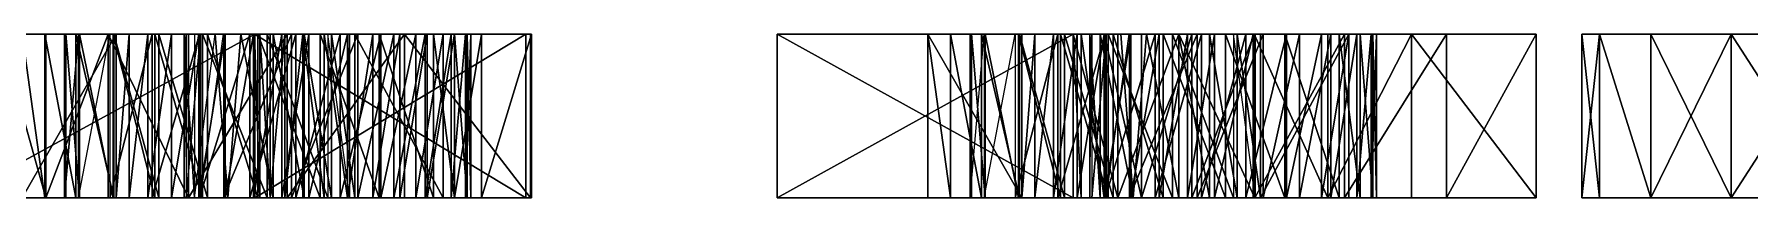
# Model space of a CAD drawing. Header units: millimetres. Extents: x -1 to 423, y -1690 to 1.
# Drawn here: x 359.1 to 367.77, y -914.23 to -913.4 of the extents above; entities that cross this region are included whole.
import ezdxf

# ---------------------------------------------------------------- set-up
doc = ezdxf.new("R2010")
doc.units = ezdxf.units.MM
doc.layers.add('IQ_BLACK_3D', color=250, linetype='Continuous')

# ---------------------------------------------------------------- blocks, each defined once
blk = doc.blocks.new('ELX_Professional_Logo_orizzontale - ELX_Professional_Logo -orizontal_dwg-8907-View 1')
at = {"layer": 'IQ_BLACK_3D', "lineweight": 18}
mesh = blk.add_polyface(dxfattribs=at)
corners = [(37.818, 11.242, 1.057), (37.278, 11.415, 1.057), (37.278, 11.415), (37.818, 11.242), (38.73, 10.587, 1.057), (38.298, 10.963, 1.057), (38.298, 10.963), (38.73, 10.587), (39.924, 11.829, 1.057), (39.924, 11.829), (39.19, 12.471, 1.057), (39.19, 12.471), (38.397, 12.906, 1.057), (38.397, 12.906), (37.553, 13.154), (37.553, 13.154, 1.057), (43.049, 11.194, 1.057), (43.049, 8.338), (43.049, 11.194), (43.052, 16.045, 1.057), (43.052, 12.945, 1.057), (43.052, 12.945), (43.052, 16.045), (41.124, 16.045, 1.057), (41.124, 16.045), (41.124, 8.228, 1.057), (41.124, 8.228)]
mesh.append_faces([[corners[k] for k in face] for face in [(4, 6, 7), (8, 7, 9), (16, 17, 18), (19, 21, 22), (23, 22, 24)]], dxfattribs={"vtx0": -1})
mesh.append_faces([[corners[k] for k in face] for face in [(0, 6, 5), (12, 14, 15), (24, 21, 26)]], dxfattribs={"vtx0": -1, "vtx1": -1})
mesh.append_faces([[corners[k] for k in face] for face in [(25, 16, 20), (18, 26, 21)]], dxfattribs={"vtx0": -1, "vtx1": -1, "vtx2": -1})
mesh.append_faces([[corners[k] for k in face] for face in [(0, 2, 3), (0, 3, 6), (10, 9, 11), (12, 11, 13), (12, 13, 14), (5, 8, 10), (1, 12, 15), (0, 10, 12), (13, 3, 2), (9, 6, 3)]], dxfattribs={"vtx0": -1, "vtx2": -1})
mesh.append_faces([[corners[k] for k in face] for face in [(25, 23, 26), (7, 6, 9)]], dxfattribs={"vtx1": -1})
mesh.append_faces([[corners[k] for k in face] for face in [(0, 1, 2), (4, 5, 6), (12, 10, 11), (1, 0, 12), (0, 5, 10), (20, 19, 25), (13, 11, 3), (14, 13, 2), (11, 9, 3)]], dxfattribs={"vtx1": -1, "vtx2": -1})
mesh.append_faces([[corners[k] for k in face] for face in [(8, 4, 7), (10, 8, 9), (19, 20, 21), (23, 19, 22), (23, 24, 26), (5, 4, 8), (19, 23, 25), (24, 22, 21)]], dxfattribs={"vtx2": -1})
mesh = blk.add_polyface(dxfattribs=at)
corners = [(55.019, 13.075, 1.057), (56.038, 13.185, 1.057), (56.038, 13.185), (55.019, 13.075), (54.087, 12.759, 1.057), (54.087, 12.759), (53.267, 12.261, 1.057), (53.267, 12.261), (57.051, 13.075, 1.057), (57.051, 13.075), (56.038, 11.435), (56.038, 11.435, 1.057), (55.449, 11.369, 1.057), (55.449, 11.369), (54.916, 11.182, 1.057), (54.916, 11.182), (56.622, 11.369, 1.057), (56.622, 11.369), (57.153, 11.182, 1.057), (57.153, 11.182), (57.618, 10.886, 1.057), (54.068, 10.496, 1.057), (54.452, 10.886, 1.057), (52.585, 11.603, 1.057), (54.452, 10.886), (54.068, 10.496), (52.585, 11.603)]
mesh.append_faces([[corners[k] for k in face] for face in [(2, 8, 9), (10, 12, 13), (17, 9, 19), (2, 13, 3), (10, 2, 17), (15, 3, 13), (24, 5, 15)]], dxfattribs={"vtx0": -1, "vtx1": -1})
mesh.append_faces([[corners[k] for k in face] for face in [(0, 2, 3), (4, 3, 5), (6, 5, 7), (12, 15, 13), (16, 10, 17), (18, 17, 19), (8, 16, 18), (21, 6, 23), (22, 4, 6), (12, 1, 0), (1, 11, 16), (4, 14, 12), (17, 2, 9), (2, 10, 13), (15, 5, 3), (7, 24, 25)]], dxfattribs={"vtx0": -1, "vtx2": -1})
mesh.append_faces([[corners[k] for k in face] for face in [(4, 0, 3), (6, 4, 5), (12, 14, 15), (18, 16, 17), (20, 18, 19), (8, 1, 16), (21, 22, 6), (22, 14, 4), (12, 11, 1), (0, 4, 12), (7, 5, 24), (26, 7, 25)]], dxfattribs={"vtx1": -1, "vtx2": -1})
mesh.append_faces([[corners[k] for k in face] for face in [(0, 1, 2), (2, 1, 8), (10, 11, 12), (16, 11, 10)]], dxfattribs={"vtx2": -1})
mesh = blk.add_polyface(dxfattribs=at)
corners = [(50.521, 11.274), (50.521, 11.274, 1.057), (49.98, 11.224, 1.057), (49.98, 11.224), (49.505, 11.077), (51.325, 11.194, 1.057), (51.325, 11.194), (51.325, 13.057, 1.057), (51.325, 13.057), (50.747, 13.105, 1.057), (50.747, 13.105), (50.089, 13.043, 1.057), (50.089, 13.043), (49.509, 12.865, 1.057), (49.509, 12.865), (49.018, 12.581), (49.018, 12.581, 1.057), (48.624, 12.203, 1.057), (53.267, 12.261, 1.057), (53.267, 12.261), (52.585, 11.603), (52.585, 11.603, 1.057), (52.066, 10.808, 1.057), (49.505, 11.077, 1.057), (48.337, 11.74, 1.057), (49.102, 10.84, 1.057), (48.624, 12.203), (48.337, 11.74), (49.102, 10.84)]
mesh.append_faces([[corners[k] for k in face] for face in [(5, 0, 6), (7, 6, 8), (9, 8, 10)]], dxfattribs={"vtx0": -1})
mesh.append_faces([[corners[k] for k in face] for face in [(0, 2, 3), (13, 15, 16), (18, 20, 21), (16, 2, 13), (24, 23, 17), (14, 3, 15), (26, 4, 27)]], dxfattribs={"vtx0": -1, "vtx1": -1})
mesh.append_faces([[corners[k] for k in face] for face in [(11, 1, 7), (8, 0, 12)]], dxfattribs={"vtx0": -1, "vtx1": -1, "vtx2": -1})
mesh.append_faces([[corners[k] for k in face] for face in [(2, 4, 3), (11, 10, 12), (13, 12, 14), (13, 14, 15), (18, 19, 20), (16, 23, 2), (24, 25, 23), (11, 2, 1), (12, 0, 3)]], dxfattribs={"vtx0": -1, "vtx2": -1})
mesh.append_faces([[corners[k] for k in face] for face in [(9, 11, 7), (10, 8, 12)]], dxfattribs={"vtx1": -1})
mesh.append_faces([[corners[k] for k in face] for face in [(13, 11, 12), (17, 16, 15), (22, 21, 20), (11, 13, 2), (16, 17, 23), (14, 12, 3), (26, 15, 4), (4, 28, 27), (3, 4, 15)]], dxfattribs={"vtx1": -1, "vtx2": -1})
mesh.append_faces([[corners[k] for k in face] for face in [(0, 1, 2), (5, 1, 0), (7, 5, 6), (9, 7, 8), (11, 9, 10), (1, 5, 7), (8, 6, 0)]], dxfattribs={"vtx2": -1})
mesh = blk.add_polyface(dxfattribs=at)
corners = [(44.515, 6.666, 1.057), (44.839, 6.659, 1.057), (44.839, 6.659), (44.515, 6.666), (44.164, 6.735, 1.057), (44.341, 6.692, 1.057), (44.341, 6.692), (44.164, 6.735), (43.988, 6.799, 1.057), (43.988, 6.799), (43.815, 6.886, 1.057), (43.815, 6.886), (43.651, 6.998, 1.057), (43.651, 6.998), (43.363, 7.307), (43.363, 7.307, 1.057), (43.499, 7.138, 1.057), (43.499, 7.138), (43.085, 8.022), (43.152, 7.747, 1.057), (43.152, 7.747), (43.246, 7.51, 1.057), (43.246, 7.51), (46.425, 4.848, 1.057), (46.425, 12.945), (46.425, 4.848), (48.337, 9.105, 1.057), (48.337, 4.848, 1.057), (48.337, 4.848), (48.337, 9.105), (43.26, 5.043, 1.057), (44.018, 4.885, 1.057), (42.106, 5.707, 1.057), (42.624, 5.319, 1.057), (44.018, 4.885), (42.624, 5.319), (42.106, 5.707), (43.26, 5.043)]
mesh.append_faces([[corners[k] for k in face] for face in [(23, 24, 25), (26, 28, 29)]], dxfattribs={"vtx0": -1})
mesh.append_faces([[corners[k] for k in face] for face in [(14, 16, 17), (17, 12, 13), (18, 19, 20), (10, 30, 8)]], dxfattribs={"vtx0": -1, "vtx1": -1})
mesh.append_faces([[corners[k] for k in face] for face in [(0, 2, 3), (4, 6, 7), (8, 7, 9), (5, 3, 6), (10, 9, 11), (12, 11, 13), (14, 15, 16), (17, 16, 12), (19, 22, 20), (21, 14, 22), (32, 12, 16), (33, 10, 12), (30, 4, 8), (35, 13, 11), (36, 17, 13)]], dxfattribs={"vtx0": -1, "vtx2": -1})
mesh.append_faces([[corners[k] for k in face] for face in [(0, 1, 2), (4, 5, 6), (8, 4, 7), (5, 0, 3), (10, 8, 9), (12, 10, 11), (19, 21, 22), (21, 15, 14), (5, 4, 30), (0, 5, 31), (6, 3, 34), (7, 6, 34), (11, 9, 37), (9, 7, 37)]], dxfattribs={"vtx1": -1, "vtx2": -1})
mesh.append_faces([[corners[k] for k in face] for face in [(26, 27, 28), (23, 27, 26), (29, 28, 25)]], dxfattribs={"vtx2": -1})
mesh = blk.add_polyface(dxfattribs=at)
corners = [(44.803, 11.194, 1.057), (43.049, 11.194, 1.057), (43.049, 11.194), (44.803, 11.194), (44.803, 12.945, 1.057), (44.803, 12.945), (43.052, 12.945, 1.057), (43.052, 12.945), (43.085, 8.022), (43.085, 8.022, 1.057), (43.152, 7.747, 1.057), (48.337, 12.945, 1.057), (48.337, 11.74, 1.057), (48.337, 11.74), (48.337, 12.945), (46.425, 12.945, 1.057), (46.425, 12.945), (46.425, 4.848, 1.057), (48.388, 9.645, 1.057), (48.337, 9.105, 1.057), (48.337, 9.105), (48.388, 9.645), (48.537, 10.118, 1.057), (48.537, 10.118), (48.777, 10.519, 1.057), (48.777, 10.519), (48.624, 12.203, 1.057), (48.624, 12.203), (49.018, 12.581), (49.102, 10.84, 1.057), (49.102, 10.84), (46.425, 4.848)]
mesh.append_faces([[corners[k] for k in face] for face in [(0, 2, 3), (4, 3, 5), (6, 5, 7), (11, 13, 14), (15, 14, 16)]], dxfattribs={"vtx0": -1})
mesh.append_faces([[corners[k] for k in face] for face in [(13, 26, 27), (17, 19, 15), (20, 16, 21)]], dxfattribs={"vtx0": -1, "vtx1": -1})
mesh.append_faces([[corners[k] for k in face] for face in [(22, 12, 15), (16, 13, 23)]], dxfattribs={"vtx0": -1, "vtx1": -1, "vtx2": -1})
mesh.append_faces([[corners[k] for k in face] for face in [(8, 9, 10), (18, 20, 21), (22, 21, 23), (24, 23, 25), (26, 28, 27), (15, 19, 18), (15, 18, 22), (7, 3, 2), (16, 23, 21), (20, 31, 16)]], dxfattribs={"vtx0": -1, "vtx2": -1})
mesh.append_faces([[corners[k] for k in face] for face in [(0, 4, 1), (11, 15, 12)]], dxfattribs={"vtx1": -1})
mesh.append_faces([[corners[k] for k in face] for face in [(22, 18, 21), (24, 22, 23), (4, 6, 1), (24, 29, 12), (22, 24, 12), (30, 25, 13), (25, 23, 13)]], dxfattribs={"vtx1": -1, "vtx2": -1})
mesh.append_faces([[corners[k] for k in face] for face in [(0, 1, 2), (4, 0, 3), (6, 4, 5), (11, 12, 13), (15, 11, 14), (17, 15, 16), (18, 19, 20), (13, 12, 26), (7, 5, 3), (16, 14, 13)]], dxfattribs={"vtx2": -1})
mesh = blk.add_polyface(dxfattribs=at)
corners = [(48.777, 10.519, 1.057), (48.777, 10.519), (49.102, 10.84), (49.102, 10.84, 1.057), (49.505, 11.077), (49.505, 11.077, 1.057), (49.98, 11.224, 1.057), (52.066, 10.808, 1.057), (52.585, 11.603), (52.066, 10.808), (51.62, 8.896), (51.62, 8.896, 1.057), (51.735, 9.898, 1.057), (51.735, 9.898), (51.735, 7.895, 1.057), (51.735, 7.895), (52.066, 6.985, 1.057), (52.066, 6.985), (52.585, 6.19, 1.057), (52.585, 6.19), (53.267, 5.532), (53.267, 5.532, 1.057), (54.068, 7.297, 1.057), (53.779, 7.768, 1.057), (53.596, 8.305, 1.057), (53.532, 8.896, 1.057), (53.779, 10.025, 1.057), (52.585, 11.603, 1.057), (53.596, 9.487, 1.057), (53.779, 10.025), (53.596, 9.487), (53.532, 8.896), (53.779, 7.768), (53.596, 8.305)]
mesh.append_faces([[corners[k] for k in face] for face in [(0, 2, 3), (4, 3, 2), (10, 12, 13), (13, 7, 9), (12, 28, 7), (26, 7, 28), (32, 17, 33), (10, 31, 15), (15, 33, 17)]], dxfattribs={"vtx0": -1, "vtx1": -1})
mesh.append_faces([[corners[k] for k in face] for face in [(0, 1, 2), (4, 5, 3), (7, 8, 9), (13, 12, 7), (16, 15, 17), (18, 17, 19), (18, 19, 20), (23, 16, 18), (14, 24, 25), (25, 12, 11), (25, 11, 14), (26, 27, 7), (12, 25, 28), (29, 9, 8), (30, 13, 9), (32, 19, 17), (15, 31, 33)]], dxfattribs={"vtx0": -1, "vtx2": -1})
mesh.append_faces([[corners[k] for k in face] for face in [(6, 5, 4), (14, 11, 15), (16, 14, 15), (18, 16, 17), (18, 21, 22), (23, 24, 16), (14, 16, 24), (29, 30, 9), (30, 31, 13), (10, 13, 31)]], dxfattribs={"vtx1": -1, "vtx2": -1})
mesh.append_faces([[corners[k] for k in face] for face in [(10, 11, 12), (11, 10, 15)]], dxfattribs={"vtx2": -1})
mesh = blk.add_polyface(dxfattribs=at)
corners = [(55.449, 6.423, 1.057), (56.038, 6.358, 1.057), (56.038, 6.358), (55.449, 6.423), (54.916, 6.611, 1.057), (54.916, 6.611), (54.452, 6.907, 1.057), (54.452, 6.907), (54.068, 7.297), (54.068, 7.297, 1.057), (53.779, 7.768, 1.057), (53.779, 7.768), (53.532, 8.896), (53.532, 8.896, 1.057), (53.596, 8.305, 1.057), (53.596, 8.305), (53.596, 9.487, 1.057), (53.596, 9.487), (53.779, 10.025, 1.057), (53.779, 10.025), (54.068, 10.496, 1.057), (54.068, 10.496), (54.452, 10.886), (54.452, 10.886, 1.057), (54.916, 11.182, 1.057), (54.916, 11.182), (57.153, 6.611, 1.057), (57.618, 6.907), (57.153, 6.611), (56.622, 6.423, 1.057), (56.622, 6.423), (54.087, 5.033, 1.057), (53.267, 5.532, 1.057), (52.585, 6.19, 1.057), (52.585, 11.603, 1.057), (52.585, 11.603), (52.585, 6.19), (55.019, 4.717), (53.267, 5.532)]
mesh.append_faces([[corners[k] for k in face] for face in [(6, 8, 9), (12, 14, 15), (20, 22, 23), (2, 29, 30)]], dxfattribs={"vtx0": -1, "vtx1": -1})
mesh.append_faces([[corners[k] for k in face] for face in [(0, 2, 3), (4, 3, 5), (6, 5, 7), (6, 7, 8), (10, 8, 11), (14, 11, 15), (16, 12, 17), (18, 17, 19), (20, 19, 21), (20, 21, 22), (24, 22, 25), (26, 27, 28), (29, 28, 30), (31, 4, 6), (32, 6, 9), (33, 9, 10), (35, 21, 19), (37, 5, 3), (8, 38, 36), (38, 7, 5)]], dxfattribs={"vtx0": -1, "vtx2": -1})
mesh.append_faces([[corners[k] for k in face] for face in [(4, 0, 3), (6, 4, 5), (10, 9, 8), (14, 10, 11), (18, 16, 17), (20, 18, 19), (24, 23, 22), (29, 26, 28), (18, 20, 34), (11, 8, 36), (8, 7, 38)]], dxfattribs={"vtx1": -1, "vtx2": -1})
mesh.append_faces([[corners[k] for k in face] for face in [(0, 1, 2), (12, 13, 14), (16, 13, 12), (2, 1, 29)]], dxfattribs={"vtx2": -1})
mesh = blk.add_polyface(dxfattribs=at)
corners = [(39.924, 6.02), (39.924, 6.02, 1.057), (39.19, 5.378, 1.057), (38.73, 7.262), (38.73, 7.262, 1.057), (43.049, 11.194, 1.057), (43.049, 8.338, 1.057), (43.049, 8.338), (41.215, 7.467, 1.057), (41.124, 8.228, 1.057), (41.124, 8.228), (41.215, 7.467), (41.406, 6.788, 1.057), (41.406, 6.788), (41.702, 6.199, 1.057), (41.702, 6.199), (42.106, 5.707), (42.106, 5.707, 1.057), (43.085, 8.022, 1.057), (43.085, 8.022), (38.298, 6.886, 1.057), (42.624, 5.319, 1.057), (43.651, 6.998, 1.057), (43.499, 7.138, 1.057), (43.363, 7.307, 1.057), (43.246, 7.51, 1.057), (43.152, 7.747, 1.057), (38.298, 6.886), (39.19, 5.378), (43.246, 7.51), (43.363, 7.307), (43.152, 7.747), (43.049, 11.194), (43.499, 7.138), (43.651, 6.998), (42.624, 5.319)]
mesh.append_faces([[corners[k] for k in face] for face in [(3, 1, 0)]], dxfattribs={"vtx0": -1})
mesh.append_faces([[corners[k] for k in face] for face in [(14, 16, 17), (7, 18, 19), (25, 14, 24), (26, 8, 25), (18, 8, 26), (15, 33, 16), (16, 34, 35)]], dxfattribs={"vtx0": -1, "vtx1": -1})
mesh.append_faces([[corners[k] for k in face] for face in [(8, 10, 11), (12, 11, 13), (14, 13, 15), (14, 15, 16), (14, 23, 24), (25, 12, 14), (6, 9, 8), (9, 6, 5), (27, 0, 28), (29, 15, 13), (13, 31, 29), (19, 11, 10), (10, 7, 19), (15, 30, 33)]], dxfattribs={"vtx0": -1, "vtx2": -1})
mesh.append_faces([[corners[k] for k in face] for face in [(12, 8, 11), (14, 12, 13), (2, 1, 20), (17, 21, 22), (14, 17, 23), (8, 12, 25), (18, 6, 8), (29, 30, 15), (13, 11, 31), (19, 31, 11), (32, 7, 10)]], dxfattribs={"vtx1": -1, "vtx2": -1})
mesh.append_faces([[corners[k] for k in face] for face in [(0, 1, 2), (3, 4, 1), (5, 6, 7), (8, 9, 10), (7, 6, 18), (27, 3, 0)]], dxfattribs={"vtx2": -1})
mesh = blk.add_polyface(dxfattribs=at)
corners = [(44.018, 4.885), (44.018, 4.885, 1.057), (43.26, 5.043, 1.057), (43.26, 5.043), (44.269, 2.464), (44.091, 2.704), (44.091, 2.704, 1.057), (43.866, 2.901), (43.866, 2.901, 1.057), (43.604, 3.045, 1.057), (43.604, 3.045), (43.317, 3.13), (43.317, 3.13, 1.057), (43.019, 3.151), (43.019, 3.151, 1.057), (43.171, 2.398, 1.057), (42.962, 2.42), (43.171, 2.398), (43.37, 2.33, 1.057), (43.37, 2.33), (43.548, 2.219), (43.548, 2.219, 1.057), (44.269, 2.464, 1.057), (43.697, 2.071, 1.057), (43.697, 2.071), (44.341, 6.692, 1.057), (42.624, 5.319, 1.057), (43.815, 6.886, 1.057), (44.164, 6.735), (42.624, 5.319), (43.815, 6.886)]
mesh.append_faces([[corners[k] for k in face] for face in [(22, 24, 4), (6, 23, 22)]], dxfattribs={"vtx0": -1})
mesh.append_faces([[corners[k] for k in face] for face in [(0, 2, 3), (1, 25, 2), (14, 15, 12), (29, 30, 3)]], dxfattribs={"vtx0": -1, "vtx1": -1})
mesh.append_faces([[corners[k] for k in face] for face in [(5, 8, 6), (9, 7, 10), (10, 12, 9), (11, 14, 12), (15, 16, 17), (18, 17, 19), (19, 21, 18), (21, 6, 8), (18, 8, 9), (15, 9, 12), (28, 0, 3), (17, 10, 7), (7, 20, 19), (5, 24, 20)]], dxfattribs={"vtx0": -1, "vtx2": -1})
mesh.append_faces([[corners[k] for k in face] for face in [(4, 5, 6), (5, 7, 8), (9, 8, 7), (10, 11, 12), (18, 15, 17), (19, 20, 21), (26, 2, 27), (21, 23, 6), (18, 21, 8), (15, 18, 9), (19, 17, 7), (7, 5, 20), (13, 11, 17), (11, 10, 17)]], dxfattribs={"vtx1": -1, "vtx2": -1})
mesh.append_faces([[corners[k] for k in face] for face in [(0, 1, 2), (11, 13, 14), (22, 23, 24), (5, 4, 24)]], dxfattribs={"vtx2": -1})
mesh = blk.add_polyface(dxfattribs=at)
corners = [(52.585, 6.19, 1.057), (53.267, 5.532), (53.267, 5.532, 1.057), (54.087, 5.033, 1.057), (54.087, 5.033), (56.038, 4.607), (56.038, 4.607, 1.057), (55.019, 4.717, 1.057), (55.019, 4.717), (57.051, 4.717, 1.057), (57.051, 4.717), (57.981, 5.033, 1.057), (50.295, 0.324, 1.057), (50.271, 0.052), (50.295, 0.324), (50.26, 0.594, 1.057), (53.583, 3.086, 1.057), (54.379, 3.086, 1.057), (54.379, 3.086), (53.583, 3.086), (53.583, -0.784, 1.057), (53.583, -0.784), (54.379, -0.784, 1.057), (54.379, -0.784), (57.153, 6.611, 1.057), (56.622, 6.423, 1.057), (56.038, 6.358, 1.057), (55.449, 6.423, 1.057), (54.916, 6.611, 1.057), (54.452, 6.907, 1.057), (56.038, 6.358), (56.622, 6.423), (57.153, 6.611), (55.449, 6.423), (54.916, 6.611)]
mesh.append_faces([[corners[k] for k in face] for face in [(16, 18, 19), (20, 19, 21), (22, 21, 23), (17, 23, 18), (16, 22, 17), (21, 18, 23)]], dxfattribs={"vtx0": -1})
mesh.append_faces([[corners[k] for k in face] for face in [(0, 1, 2), (5, 7, 8), (8, 3, 4), (5, 31, 10), (32, 10, 31), (30, 5, 33), (8, 33, 5)]], dxfattribs={"vtx0": -1, "vtx1": -1})
mesh.append_faces([[corners[k] for k in face] for face in [(3, 1, 4), (8, 7, 3), (9, 5, 10), (12, 13, 14), (14, 15, 12), (9, 24, 25), (6, 25, 26), (6, 26, 27), (27, 7, 6), (5, 30, 31), (34, 8, 4)]], dxfattribs={"vtx0": -1, "vtx2": -1})
mesh.append_faces([[corners[k] for k in face] for face in [(3, 2, 1), (11, 9, 10), (6, 9, 25), (27, 28, 7), (3, 7, 28), (2, 3, 29), (4, 1, 34)]], dxfattribs={"vtx1": -1, "vtx2": -1})
mesh.append_faces([[corners[k] for k in face] for face in [(5, 6, 7), (9, 6, 5), (16, 17, 18), (20, 16, 19), (22, 20, 21), (17, 22, 23), (16, 20, 22), (21, 19, 18)]], dxfattribs={"vtx2": -1})
mesh = blk.add_polyface(dxfattribs=at)
corners = [(44.832, 4.848, 1.057), (44.018, 4.885, 1.057), (44.018, 4.885), (44.832, 4.848), (44.839, 6.659), (44.839, 6.659, 1.057), (48.337, 4.848, 1.057), (46.425, 4.848, 1.057), (46.425, 4.848), (48.337, 4.848), (44.269, 2.464), (44.091, 2.704, 1.057), (44.269, 2.464, 1.057), (48.866, 3.151), (48.543, 3.104), (48.543, 3.104, 1.057), (48.866, 3.151, 1.057), (48.237, 2.989, 1.057), (48.237, 2.989), (47.962, 2.813), (47.962, 2.813, 1.057), (47.761, 2.571, 1.057), (47.761, 2.571), (47.671, 2.269, 1.057), (47.671, 2.269), (48.51, 2.283, 1.057), (48.443, 2.128), (48.51, 2.283), (48.724, 2.415, 1.057), (48.643, 2.389), (48.81, 2.42), (44.515, 6.666, 1.057), (48.443, 2.128, 1.057), (44.515, 6.666)]
mesh.append_faces([[corners[k] for k in face] for face in [(0, 2, 3), (4, 0, 3), (6, 8, 9), (10, 11, 12), (13, 15, 16), (23, 22, 24), (28, 29, 30)]], dxfattribs={"vtx0": -1})
mesh.append_faces([[corners[k] for k in face] for face in [(31, 0, 5), (15, 28, 16), (17, 28, 15), (20, 25, 17), (14, 30, 18), (27, 18, 29), (26, 22, 27)]], dxfattribs={"vtx0": -1, "vtx1": -1})
mesh.append_faces([[corners[k] for k in face] for face in [(17, 14, 18), (18, 20, 17), (21, 19, 22), (25, 26, 27), (28, 27, 29), (31, 1, 0), (25, 20, 21), (17, 25, 28), (23, 32, 25), (33, 3, 2), (27, 19, 18), (26, 24, 22)]], dxfattribs={"vtx0": -1, "vtx2": -1})
mesh.append_faces([[corners[k] for k in face] for face in [(13, 14, 15), (17, 15, 14), (28, 25, 27), (26, 27, 25), (21, 23, 25), (33, 4, 3), (14, 13, 30), (30, 29, 18), (22, 19, 27)]], dxfattribs={"vtx1": -1, "vtx2": -1})
mesh.append_faces([[corners[k] for k in face] for face in [(0, 1, 2), (4, 5, 0), (6, 7, 8), (18, 19, 20)]], dxfattribs={"vtx2": -1})
mesh = blk.add_polyface(dxfattribs=at)
corners = [(38.397, 4.943, 1.057), (37.553, 4.695, 1.057), (37.553, 4.695), (38.397, 4.943), (39.924, 6.02), (39.19, 5.378, 1.057), (39.19, 5.378), (42.624, 5.319, 1.057), (42.106, 5.707, 1.057), (42.106, 5.707), (36.798, 1.592, 1.057), (38.346, 1.592, 1.057), (38.346, 1.592), (38.453, 2.355), (38.453, 2.355, 1.057), (36.798, 2.355, 1.057), (38.453, 3.086), (38.453, 3.086, 1.057), (42.389, 2.989), (42.115, 2.813), (42.115, 2.813, 1.057), (42.389, 2.989, 1.057), (41.914, 2.571, 1.057), (41.914, 2.571), (41.824, 2.269, 1.057), (41.824, 2.269), (41.832, 1.917, 1.057), (41.832, 1.917), (41.921, 1.575), (41.921, 1.575, 1.057), (42.137, 1.314, 1.057), (37.818, 6.607, 1.057), (37.278, 6.434, 1.057), (42.609, 1.959, 1.057), (42.595, 2.128, 1.057), (42.663, 2.283, 1.057), (37.278, 6.434), (37.818, 6.607), (36.798, 2.355), (42.795, 2.389), (42.595, 2.128), (42.609, 1.959), (42.137, 1.314)]
mesh.append_faces([[corners[k] for k in face] for face in [(16, 14, 13), (24, 23, 25), (28, 30, 29)]], dxfattribs={"vtx0": -1})
mesh.append_faces([[corners[k] for k in face] for face in [(4, 5, 6), (0, 6, 5), (29, 33, 26), (26, 34, 24), (22, 35, 20), (19, 39, 23), (41, 27, 40)]], dxfattribs={"vtx0": -1, "vtx1": -1})
mesh.append_faces([[corners[k] for k in face] for face in [(0, 2, 3), (0, 3, 6), (18, 20, 21), (22, 19, 23), (26, 25, 27), (27, 29, 26), (26, 33, 34), (36, 3, 2), (37, 6, 3), (40, 25, 23), (41, 42, 28), (41, 28, 27), (40, 27, 25)]], dxfattribs={"vtx0": -1, "vtx2": -1})
mesh.append_faces([[corners[k] for k in face] for face in [(0, 1, 2), (7, 8, 9), (24, 22, 23), (0, 5, 31), (1, 0, 32), (29, 30, 33), (22, 24, 35)]], dxfattribs={"vtx1": -1, "vtx2": -1})
mesh.append_faces([[corners[k] for k in face] for face in [(10, 11, 12), (13, 14, 15), (16, 17, 14), (18, 19, 20), (26, 24, 25), (27, 28, 29), (15, 14, 17), (16, 13, 38)]], dxfattribs={"vtx2": -1})
mesh = blk.add_polyface(dxfattribs=at)
corners = [(42.624, 5.319, 1.057), (42.106, 5.707), (42.624, 5.319), (43.26, 5.043), (43.26, 5.043, 1.057), (43.019, 3.151), (42.695, 3.104), (42.695, 3.104, 1.057), (43.019, 3.151, 1.057), (42.389, 2.989, 1.057), (42.389, 2.989), (43.288, 1.568), (42.849, 1.733), (42.849, 1.733, 1.057), (42.701, 1.816, 1.057), (42.701, 1.816), (42.609, 1.959, 1.057), (42.609, 1.959), (42.595, 2.128), (42.595, 2.128, 1.057), (42.663, 2.283, 1.057), (42.663, 2.283), (42.877, 2.415, 1.057), (42.795, 2.389), (42.962, 2.42), (43.171, 2.398, 1.057), (42.715, 0.967, 1.057), (43.288, 1.568, 1.057), (42.406, 1.107, 1.057), (42.137, 1.314, 1.057), (42.115, 2.813, 1.057), (41.824, 2.269, 1.057), (43.171, 2.398), (42.715, 0.967), (42.406, 1.107), (42.137, 1.314), (42.115, 2.813), (41.914, 2.571)]
mesh.append_faces([[corners[k] for k in face] for face in [(5, 7, 8), (22, 23, 24)]], dxfattribs={"vtx0": -1})
mesh.append_faces([[corners[k] for k in face] for face in [(3, 0, 2), (7, 22, 8), (9, 22, 7), (30, 20, 9), (6, 24, 10), (18, 37, 21)]], dxfattribs={"vtx0": -1, "vtx1": -1})
mesh.append_faces([[corners[k] for k in face] for face in [(0, 1, 2), (3, 4, 0), (9, 6, 10), (14, 12, 15), (16, 15, 17), (16, 15, 17), (20, 18, 21), (18, 20, 19), (26, 27, 13), (28, 13, 14), (8, 22, 25), (9, 20, 22), (31, 19, 20), (5, 32, 24), (33, 12, 11), (34, 15, 12), (15, 34, 35), (23, 36, 10)]], dxfattribs={"vtx0": -1, "vtx2": -1})
mesh.append_faces([[corners[k] for k in face] for face in [(5, 6, 7), (9, 7, 6), (16, 14, 15), (17, 18, 19), (22, 20, 23), (18, 21, 20), (14, 16, 29), (6, 5, 24), (24, 23, 10), (23, 21, 37), (17, 15, 35)]], dxfattribs={"vtx1": -1, "vtx2": -1})
mesh.append_faces([[corners[k] for k in face] for face in [(11, 12, 13), (25, 22, 24)]], dxfattribs={"vtx2": -1})
mesh = blk.add_polyface(dxfattribs=at)
corners = [(49.452, 3.045, 1.057), (49.714, 2.901, 1.057), (49.714, 2.901), (49.452, 3.045), (49.165, 3.13), (49.165, 3.13, 1.057), (48.866, 3.151), (48.866, 3.151, 1.057), (49.797, 1.24), (49.564, 1.377), (49.564, 1.377, 1.057), (49.797, 1.24, 1.057), (49.136, 1.568, 1.057), (49.136, 1.568), (48.697, 1.733), (48.697, 1.733, 1.057), (49.019, 2.398, 1.057), (48.724, 2.415, 1.057), (48.81, 2.42), (49.019, 2.398), (49.217, 2.33, 1.057), (49.217, 2.33), (49.545, 2.071, 1.057), (49.396, 2.219, 1.057), (49.396, 2.219), (49.545, 2.071), (48.978, 0.798, 1.057), (49.939, 2.704, 1.057), (49.939, 2.704), (48.563, 0.967), (48.978, 0.798)]
mesh.append_faces([[corners[k] for k in face] for face in [(22, 24, 25)]], dxfattribs={"vtx0": -1})
mesh.append_faces([[corners[k] for k in face] for face in [(7, 16, 5), (29, 13, 30)]], dxfattribs={"vtx0": -1, "vtx1": -1})
mesh.append_faces([[corners[k] for k in face] for face in [(0, 2, 3), (3, 5, 0), (4, 7, 5), (8, 10, 11), (12, 9, 13), (13, 15, 12), (16, 18, 19), (20, 19, 21), (21, 23, 20), (26, 10, 12), (23, 27, 1), (20, 1, 0), (16, 0, 5), (7, 17, 16), (19, 3, 2), (2, 24, 21), (6, 19, 18), (28, 25, 24), (30, 13, 9)]], dxfattribs={"vtx0": -1, "vtx2": -1})
mesh.append_faces([[corners[k] for k in face] for face in [(0, 1, 2), (3, 4, 5), (20, 16, 19), (22, 23, 24), (21, 24, 23), (23, 22, 27), (20, 23, 1), (16, 20, 0), (21, 19, 2), (2, 28, 24), (6, 4, 19), (4, 3, 19)]], dxfattribs={"vtx1": -1, "vtx2": -1})
mesh.append_faces([[corners[k] for k in face] for face in [(4, 6, 7), (8, 9, 10), (12, 10, 9), (13, 14, 15), (16, 17, 18)]], dxfattribs={"vtx2": -1})
mesh = blk.add_polyface(dxfattribs=at)
corners = [(50.117, 2.464), (49.939, 2.704), (49.939, 2.704, 1.057), (50.117, 2.464, 1.057), (49.714, 2.901), (49.714, 2.901, 1.057), (49.703, -0.652), (50.053, -0.444), (50.053, -0.444, 1.057), (49.703, -0.652, 1.057), (50.189, -0.208), (50.189, -0.208, 1.057), (50.271, 0.052), (50.271, 0.052, 1.057), (50.295, 0.324, 1.057), (50.295, 0.324), (50.26, 0.594), (50.26, 0.594, 1.057), (50.168, 0.851), (50.168, 0.851, 1.057), (50, 1.063), (50, 1.063, 1.057), (49.797, 1.24, 1.057), (49.797, 1.24), (49.545, 2.071, 1.057), (49.545, 2.071), (49.498, 0.173, 1.057), (49.511, 0.402, 1.057), (49.372, 0.583, 1.057), (49.372, 0.583), (49.511, 0.402), (49.498, 0.173)]
mesh.append_faces([[corners[k] for k in face] for face in [(0, 2, 3), (7, 11, 8), (18, 21, 19), (0, 24, 25), (2, 24, 3)]], dxfattribs={"vtx0": -1})
mesh.append_faces([[corners[k] for k in face] for face in [(1, 5, 2), (6, 8, 9), (10, 13, 11), (16, 19, 17), (22, 20, 23), (27, 13, 14), (30, 15, 12), (12, 31, 30)]], dxfattribs={"vtx0": -1, "vtx2": -1})
mesh.append_faces([[corners[k] for k in face] for face in [(0, 1, 2), (1, 4, 5), (7, 10, 11), (10, 12, 13), (14, 13, 12), (15, 16, 17), (18, 20, 21), (22, 21, 20), (9, 8, 26), (8, 11, 26), (11, 13, 26), (27, 26, 13), (14, 17, 27), (17, 19, 27), (19, 21, 28), (20, 18, 29), (18, 16, 30), (16, 15, 30), (12, 10, 31), (10, 7, 31), (7, 6, 31)]], dxfattribs={"vtx1": -1, "vtx2": -1})
mesh.append_faces([[corners[k] for k in face] for face in [(6, 7, 8), (16, 18, 19), (0, 3, 24), (1, 0, 25)]], dxfattribs={"vtx2": -1})
mesh = blk.add_polyface(dxfattribs=at)
corners = [(43.131, 0.798), (43.524, 0.583), (43.524, 0.583, 1.057), (43.131, 0.798, 1.057), (43.664, 0.402, 1.057), (43.664, 0.402), (43.65, 0.173, 1.057), (43.65, 0.173), (43.4, -0.047, 1.057), (43.4, -0.047), (43.226, -0.106, 1.057), (43.226, -0.106), (43.043, -0.123, 1.057), (43.043, -0.123), (43.071, -0.849), (43.473, -0.788), (43.473, -0.788, 1.057), (43.071, -0.849, 1.057), (43.856, -0.652, 1.057), (43.856, -0.652), (43.949, 1.24), (43.717, 1.377), (43.717, 1.377, 1.057), (43.288, 1.568, 1.057), (43.288, 1.568), (42.849, 1.733, 1.057), (43.697, 2.071, 1.057), (43.548, 2.219, 1.057), (43.548, 2.219), (43.697, 2.071), (44.32, 0.851, 1.057), (43.949, 1.24, 1.057), (44.32, 0.851)]
mesh.append_faces([[corners[k] for k in face] for face in [(14, 16, 17), (26, 28, 29)]], dxfattribs={"vtx0": -1})
mesh.append_faces([[corners[k] for k in face] for face in [(4, 30, 2), (12, 17, 10), (16, 10, 17), (22, 2, 31), (0, 21, 1), (11, 14, 13)]], dxfattribs={"vtx0": -1, "vtx1": -1})
mesh.append_faces([[corners[k] for k in face] for face in [(0, 2, 3), (4, 1, 5), (6, 5, 7), (8, 7, 9), (10, 9, 11), (12, 11, 13), (18, 15, 19), (23, 21, 24), (24, 25, 23), (18, 6, 8), (16, 8, 10), (3, 22, 23), (0, 24, 21), (1, 21, 20), (32, 5, 1), (9, 19, 15), (11, 15, 14)]], dxfattribs={"vtx0": -1, "vtx2": -1})
mesh.append_faces([[corners[k] for k in face] for face in [(10, 8, 9), (12, 10, 11), (14, 15, 16), (18, 16, 15), (26, 27, 28), (16, 18, 8), (3, 2, 22), (9, 7, 19), (11, 9, 15)]], dxfattribs={"vtx1": -1, "vtx2": -1})
mesh.append_faces([[corners[k] for k in face] for face in [(0, 1, 2), (8, 6, 7), (20, 21, 22), (23, 22, 21)]], dxfattribs={"vtx2": -1})
mesh = blk.add_polyface(dxfattribs=at)
corners = [(47.68, 1.917, 1.057), (47.671, 2.269, 1.057), (47.671, 2.269), (47.68, 1.917), (47.768, 1.575), (47.768, 1.575, 1.057), (47.984, 1.314), (47.984, 1.314, 1.057), (48.254, 1.107, 1.057), (48.254, 1.107), (48.563, 0.967), (48.563, 0.967, 1.057), (48.978, 0.798, 1.057), (48.005, 0.474, 1.057), (48.088, 0.304, 1.057), (48.088, 0.304), (48.005, 0.474), (47.397, 0.093), (48.549, 1.816, 1.057), (48.697, 1.733), (48.549, 1.816), (48.457, 1.959, 1.057), (48.457, 1.959), (48.443, 2.128), (48.443, 2.128, 1.057), (48.51, 2.283, 1.057), (49.136, 1.568, 1.057), (48.697, 1.733, 1.057), (49.136, 1.568)]
mesh.append_faces([[corners[k] for k in face] for face in [(4, 7, 5), (13, 15, 16), (17, 13, 16), (15, 17, 16)]], dxfattribs={"vtx0": -1})
mesh.append_faces([[corners[k] for k in face] for face in [(5, 21, 0), (0, 24, 1), (9, 19, 10), (22, 3, 23)]], dxfattribs={"vtx0": -1, "vtx1": -1})
mesh.append_faces([[corners[k] for k in face] for face in [(0, 2, 3), (3, 5, 0), (8, 6, 9), (9, 11, 8), (18, 19, 20), (21, 20, 22), (21, 20, 22), (23, 25, 24), (11, 26, 27), (8, 27, 18), (18, 7, 8), (0, 21, 24), (10, 19, 28), (9, 20, 19), (20, 9, 6), (22, 6, 4), (22, 4, 3), (23, 3, 2)]], dxfattribs={"vtx0": -1, "vtx2": -1})
mesh.append_faces([[corners[k] for k in face] for face in [(4, 6, 7), (8, 7, 6), (13, 14, 15), (21, 18, 20), (22, 23, 24), (8, 11, 27), (18, 21, 7), (5, 7, 21), (22, 20, 6)]], dxfattribs={"vtx1": -1, "vtx2": -1})
mesh.append_faces([[corners[k] for k in face] for face in [(0, 1, 2), (3, 4, 5), (9, 10, 11), (12, 11, 10)]], dxfattribs={"vtx2": -1})
mesh = blk.add_polyface(dxfattribs=at)
corners = [(42.406, 1.107, 1.057), (42.137, 1.314), (42.406, 1.107), (42.715, 0.967), (42.715, 0.967, 1.057), (43.131, 0.798, 1.057), (43.131, 0.798), (42.861, -0.098, 1.057), (43.043, -0.123, 1.057), (43.043, -0.123), (42.861, -0.098), (42.69, -0.031, 1.057), (42.69, -0.031), (42.515, 0.044, 1.057), (42.515, 0.044), (42.362, 0.157, 1.057), (42.362, 0.157), (42.241, 0.304), (42.241, 0.304, 1.057), (42.142, -0.609), (42.433, -0.752), (42.433, -0.752, 1.057), (42.747, -0.832, 1.057), (42.747, -0.832), (43.071, -0.849), (43.071, -0.849, 1.057), (42.142, -0.609, 1.057), (41.897, -0.419, 1.057), (43.288, 1.568, 1.057), (42.849, 1.733, 1.057), (42.701, 1.816, 1.057), (42.137, 1.314, 1.057), (43.288, 1.568), (42.849, 1.733), (41.897, -0.419)]
mesh.append_faces([[corners[k] for k in face] for face in [(11, 10, 12)]], dxfattribs={"vtx0": -1})
mesh.append_faces([[corners[k] for k in face] for face in [(22, 8, 21), (15, 27, 13), (13, 21, 11), (3, 32, 6), (2, 33, 3), (20, 10, 23), (23, 9, 24)]], dxfattribs={"vtx0": -1, "vtx1": -1})
mesh.append_faces([[corners[k] for k in face] for face in [(0, 1, 2), (2, 4, 0), (5, 3, 6), (7, 9, 10), (13, 12, 14), (15, 14, 16), (16, 18, 15), (22, 20, 23), (23, 25, 22), (8, 22, 25), (13, 26, 21), (30, 31, 0), (14, 20, 19), (20, 12, 10), (23, 10, 9)]], dxfattribs={"vtx0": -1, "vtx2": -1})
mesh.append_faces([[corners[k] for k in face] for face in [(7, 8, 9), (11, 7, 10), (15, 13, 14), (16, 17, 18), (19, 20, 21), (22, 21, 20), (8, 7, 21), (7, 11, 21), (4, 5, 28), (0, 4, 29), (16, 14, 34), (14, 12, 20)]], dxfattribs={"vtx1": -1, "vtx2": -1})
mesh.append_faces([[corners[k] for k in face] for face in [(2, 3, 4), (5, 4, 3), (13, 11, 12), (23, 24, 25)]], dxfattribs={"vtx2": -1})
mesh = blk.add_polyface(dxfattribs=at)
corners = [(38.491, -0.784), (38.491, -0.784, 1.057), (37.241, -0.784, 1.057), (37.241, -0.784), (38.491, -0.053), (38.491, -0.053, 1.057), (37.273, -0.053), (37.273, -0.053, 1.057), (38.346, 0.861, 1.057), (36.798, 0.861), (38.346, 0.861), (38.346, 1.592, 1.057), (38.346, 1.592), (41.921, 1.575), (42.137, 1.314), (42.137, 1.314, 1.057), (42.406, 1.107, 1.057), (42.157, 0.474, 1.057), (42.241, 0.304, 1.057), (42.241, 0.304), (42.157, 0.474), (41.549, 0.093, 1.057), (41.549, 0.093), (41.696, -0.181), (41.696, -0.181, 1.057), (41.897, -0.419, 1.057), (41.897, -0.419), (42.142, -0.609), (42.142, -0.609, 1.057), (42.433, -0.752, 1.057), (36.798, 0.861, 1.057), (42.515, 0.044, 1.057), (42.362, 0.157, 1.057), (42.362, 0.157), (42.515, 0.044)]
mesh.append_faces([[corners[k] for k in face] for face in [(0, 2, 3), (4, 1, 0), (6, 5, 4), (8, 9, 10), (11, 10, 12), (17, 19, 20), (21, 20, 22), (22, 24, 21), (27, 29, 28), (7, 1, 5), (0, 6, 4), (19, 22, 20)]], dxfattribs={"vtx0": -1})
mesh.append_faces([[corners[k] for k in face] for face in [(3, 6, 0), (26, 34, 27)]], dxfattribs={"vtx0": -1, "vtx1": -1})
mesh.append_faces([[corners[k] for k in face] for face in [(25, 23, 26), (26, 28, 25), (7, 2, 1), (31, 25, 28), (32, 24, 25), (18, 21, 24), (33, 26, 23), (22, 19, 33)]], dxfattribs={"vtx0": -1, "vtx2": -1})
mesh.append_faces([[corners[k] for k in face] for face in [(13, 14, 15), (16, 15, 14), (17, 18, 19), (22, 23, 24), (25, 24, 23), (32, 18, 24), (23, 22, 33)]], dxfattribs={"vtx1": -1, "vtx2": -1})
mesh.append_faces([[corners[k] for k in face] for face in [(0, 1, 2), (4, 5, 1), (6, 7, 5), (11, 8, 10), (21, 17, 20), (26, 27, 28), (30, 8, 11), (18, 17, 21), (12, 10, 9)]], dxfattribs={"vtx2": -1})
mesh = blk.add_polyface(dxfattribs=at)
corners = [(48.978, 0.798, 1.057), (48.563, 0.967), (48.978, 0.798), (49.372, 0.583), (49.372, 0.583, 1.057), (49.511, 0.402, 1.057), (49.511, 0.402), (49.498, 0.173, 1.057), (49.498, 0.173), (49.248, -0.047, 1.057), (49.248, -0.047), (49.074, -0.106, 1.057), (49.074, -0.106), (48.891, -0.123, 1.057), (48.891, -0.123), (48.709, -0.098, 1.057), (48.595, -0.832), (48.918, -0.849), (48.918, -0.849, 1.057), (49.32, -0.788), (49.32, -0.788, 1.057), (49.703, -0.652, 1.057), (49.703, -0.652), (49.797, 1.24, 1.057), (50, 1.063, 1.057), (50.168, 0.851, 1.057), (49.564, 1.377, 1.057), (48.595, -0.832, 1.057), (48.563, 0.967, 1.057), (49.136, 1.568, 1.057), (49.564, 1.377), (49.797, 1.24), (50.168, 0.851), (50, 1.063)]
mesh.append_faces([[corners[k] for k in face] for face in [(17, 20, 18)]], dxfattribs={"vtx0": -1})
mesh.append_faces([[corners[k] for k in face] for face in [(23, 4, 24), (5, 25, 4), (13, 18, 11), (20, 11, 18), (26, 4, 23), (2, 30, 3), (12, 17, 14), (16, 14, 17)]], dxfattribs={"vtx0": -1, "vtx1": -1})
mesh.append_faces([[corners[k] for k in face] for face in [(0, 1, 2), (2, 4, 0), (5, 3, 6), (7, 6, 8), (9, 8, 10), (11, 10, 12), (13, 12, 14), (21, 19, 22), (21, 7, 9), (20, 9, 11), (13, 27, 18), (3, 30, 31), (32, 6, 3), (10, 22, 19), (12, 19, 17), (3, 31, 33)]], dxfattribs={"vtx0": -1, "vtx2": -1})
mesh.append_faces([[corners[k] for k in face] for face in [(11, 9, 10), (13, 11, 12), (15, 13, 14), (17, 19, 20), (21, 20, 19), (20, 21, 9), (0, 4, 26), (28, 0, 29), (10, 8, 22), (12, 10, 19)]], dxfattribs={"vtx1": -1, "vtx2": -1})
mesh.append_faces([[corners[k] for k in face] for face in [(2, 3, 4), (9, 7, 8), (16, 17, 18)]], dxfattribs={"vtx2": -1})
mesh = blk.add_polyface(dxfattribs=at)
corners = [(43.856, -0.652), (44.205, -0.444), (44.205, -0.444, 1.057), (43.856, -0.652, 1.057), (44.341, -0.208), (44.341, -0.208, 1.057), (44.423, 0.052), (44.423, 0.052, 1.057), (44.447, 0.324, 1.057), (44.447, 0.324), (44.412, 0.594), (44.412, 0.594, 1.057), (44.32, 0.851), (44.32, 0.851, 1.057), (44.153, 1.063), (44.153, 1.063, 1.057), (43.949, 1.24, 1.057), (43.949, 1.24), (43.717, 1.377, 1.057), (47.397, 0.093), (47.397, 0.093, 1.057), (48.005, 0.474, 1.057), (47.544, -0.181), (47.544, -0.181, 1.057), (47.744, -0.419, 1.057), (43.65, 0.173, 1.057), (43.664, 0.402, 1.057), (43.524, 0.583, 1.057), (43.524, 0.583), (43.664, 0.402), (43.65, 0.173)]
mesh.append_faces([[corners[k] for k in face] for face in [(1, 5, 2), (12, 15, 13), (19, 23, 20)]], dxfattribs={"vtx0": -1})
mesh.append_faces([[corners[k] for k in face] for face in [(16, 27, 15)]], dxfattribs={"vtx0": -1, "vtx1": -1})
mesh.append_faces([[corners[k] for k in face] for face in [(0, 2, 3), (4, 7, 5), (8, 6, 9), (9, 11, 8), (10, 13, 11), (16, 14, 17), (17, 18, 16), (26, 7, 8), (29, 9, 6), (6, 30, 29), (28, 17, 14)]], dxfattribs={"vtx0": -1, "vtx2": -1})
mesh.append_faces([[corners[k] for k in face] for face in [(1, 4, 5), (4, 6, 7), (8, 7, 6), (9, 10, 11), (12, 14, 15), (16, 15, 14), (19, 22, 23), (24, 23, 22), (3, 2, 25), (2, 5, 25), (5, 7, 25), (26, 25, 7), (8, 11, 26), (11, 13, 26), (13, 15, 27), (14, 12, 28), (12, 10, 29), (10, 9, 29), (6, 4, 30), (4, 1, 30), (1, 0, 30)]], dxfattribs={"vtx1": -1, "vtx2": -1})
mesh.append_faces([[corners[k] for k in face] for face in [(0, 1, 2), (10, 12, 13), (19, 20, 21)]], dxfattribs={"vtx2": -1})
mesh = blk.add_polyface(dxfattribs=at)
corners = [(48.709, -0.098, 1.057), (48.891, -0.123), (48.709, -0.098), (48.537, -0.031, 1.057), (48.537, -0.031), (48.362, 0.044, 1.057), (48.362, 0.044), (48.21, 0.157, 1.057), (48.21, 0.157), (48.088, 0.304), (48.088, 0.304, 1.057), (47.744, -0.419, 1.057), (47.544, -0.181), (47.744, -0.419), (47.99, -0.609), (47.99, -0.609, 1.057), (48.281, -0.752), (48.281, -0.752, 1.057), (48.595, -0.832, 1.057), (48.595, -0.832), (48.918, -0.849, 1.057), (48.891, -0.123, 1.057), (47.544, -0.181, 1.057), (48.005, 0.474, 1.057), (47.397, 0.093, 1.057), (47.397, 0.093)]
mesh.append_faces([[corners[k] for k in face] for face in [(3, 2, 4), (14, 17, 15)]], dxfattribs={"vtx0": -1})
mesh.append_faces([[corners[k] for k in face] for face in [(18, 21, 17), (7, 11, 5), (5, 17, 3), (16, 2, 19), (13, 6, 14)]], dxfattribs={"vtx0": -1, "vtx1": -1})
mesh.append_faces([[corners[k] for k in face] for face in [(0, 1, 2), (5, 4, 6), (7, 6, 8), (8, 10, 7), (11, 12, 13), (13, 15, 11), (18, 16, 19), (19, 20, 18), (5, 11, 15), (5, 15, 17), (7, 22, 11), (10, 24, 22), (8, 13, 12), (25, 9, 8), (6, 16, 14), (16, 4, 2), (19, 2, 1)]], dxfattribs={"vtx0": -1, "vtx2": -1})
mesh.append_faces([[corners[k] for k in face] for face in [(3, 0, 2), (7, 5, 6), (8, 9, 10), (14, 16, 17), (18, 17, 16), (21, 0, 17), (0, 3, 17), (7, 10, 22), (8, 6, 13), (12, 25, 8), (6, 4, 16)]], dxfattribs={"vtx1": -1, "vtx2": -1})
mesh.append_faces([[corners[k] for k in face] for face in [(5, 3, 4), (13, 14, 15), (10, 23, 24)]], dxfattribs={"vtx2": -1})
blk = doc.blocks.new('ELX_Professional_Logo_orizzontale - ELX_Professional_Logo_orizzontale-8908-View 1')
at = {"layer": 'IQ_BLACK_3D', "xscale": 0.7826086956521741, "yscale": 0.7826086956521741, "zscale": 0.7826086956521741}
blk.add_blockref('ELX_Professional_Logo_orizzontale - ELX_Professional_Logo -orizontal_dwg-8907-View 1', (-23.4783, -5.9705), dxfattribs=at)

msp = doc.modelspace()

# ---------------------------------------------------------------- block references
at = {"layer": 'IQ_BLACK_3D', "lineweight": 18, "extrusion": (0, -1, 0)}
msp.add_blockref('ELX_Professional_Logo_orizzontale - ELX_Professional_Logo_orizzontale-8908-View 1', (350, 953.4904, 913.4), dxfattribs=at)

doc.saveas('drawing.dxf')
